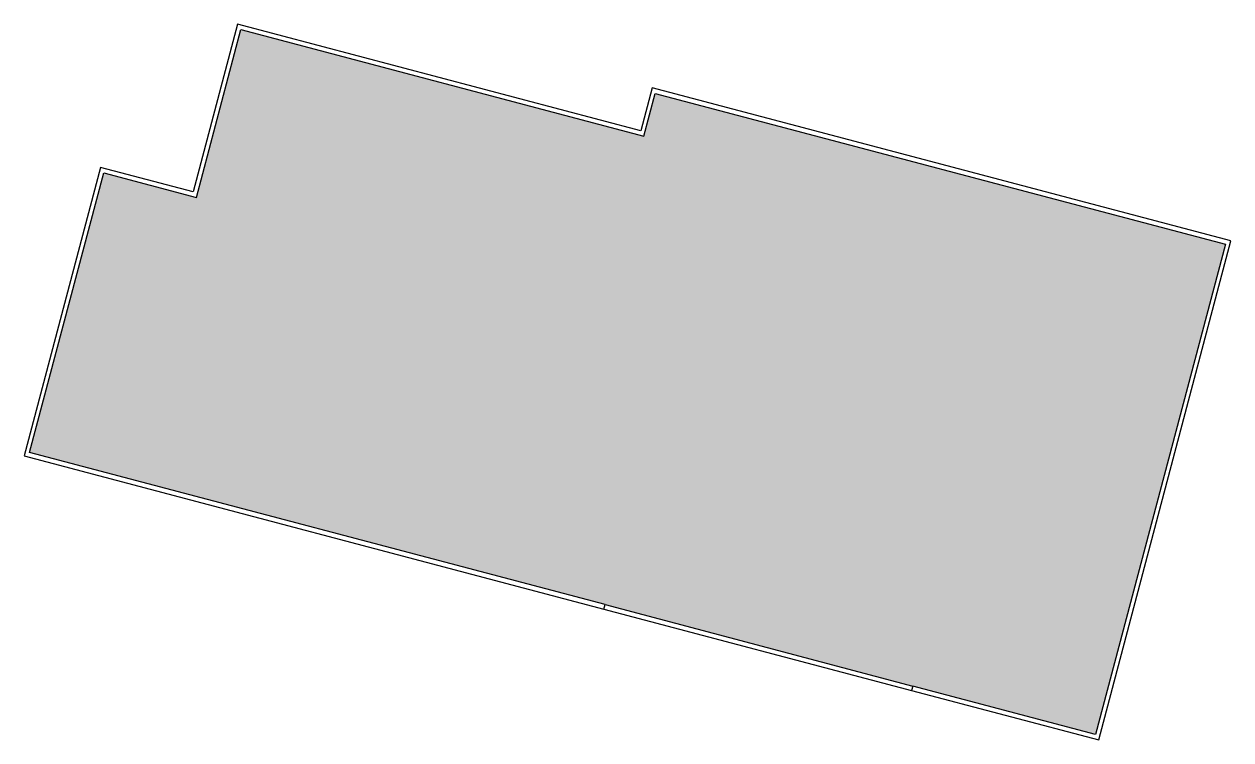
# Model space of a CAD drawing. Extents: x 1878645 to 3043969, y -1160829 to -603973.
# Drawn here: x 2335998 to 2402707, y -927445 to -887849 of the extents above; entities that cross this region are included whole.
import ezdxf

# ---------------------------------------------------------------- set-up
doc = ezdxf.new("R2010")
doc.units = 0
doc.header["$LTSCALE"] = 100
doc.layers.add('Dim', color=3, linetype='Continuous')
doc.layers.add('RETAIN-WALL', color=1, linetype='Continuous')

msp = doc.modelspace()

# ---------------------------------------------------------------- hatches: boundary and pattern name
at = {"layer": 'Dim', "true_color": 0x000000}
h = msp.add_hatch(dxfattribs=at)
h.set_pattern_fill('ANGLE', color=18, scale=100)
h.set_pattern_definition([(0, (2336304, -927139), (0, 698.5), [508, -190.5]), (90, (2336304, -927139), (-698.5, 4e-14), [508, -190.5])])
h.paths.add_polyline_path([(2336304.00226, -911546.82859), (2368109.16176, -919963.58745), (2385123.472, -924466.16969), (2395225.86762, -927139.01521), (2402401.7878, -900022.7238), (2370886.63941, -891682.73447), (2370259.86168, -894051.19553), (2347976.91785, -888154.33924), (2345520.96167, -897434.88053), (2340397.33415, -896078.98928)])

# ---------------------------------------------------------------- linework, layer by layer
at = {"layer": 'Dim', "color": 40, "true_color": 0xf8d731}
for points in [[(2368045.20462, -920205.26799), (2385059.51487, -924707.85024)], [(2368109.16176, -919963.58745), (2385123.472, -924466.16969)]]:
    msp.add_lwpolyline(points, dxfattribs=at)
at = {"layer": 'RETAIN-WALL', "lineweight": -3}
msp.add_lwpolyline([(2368045.20462, -920205.26799), (2368109.16176, -919963.58745), (2336304.00226, -911546.82859), (2340397.33415, -896078.98928), (2345520.96167, -897434.88053), (2347976.91785, -888154.33924), (2370259.86168, -894051.19553), (2370886.63941, -891682.73447), (2402401.7878, -900022.7238), (2395225.86762, -927139.01521), (2385123.472, -924466.16969), (2385059.51487, -924707.85024), (2395403.59272, -927444.64651), (2402707.42552, -899845.00023), (2370708.91596, -891377.09696), (2370082.1383, -893745.55776), (2347799.19447, -887848.70147), (2345343.23826, -897129.24285), (2340219.61074, -895773.3516), (2335998.36459, -911724.552), (2368045.20462, -920205.26799)], dxfattribs=at)

doc.saveas('drawing.dxf')
